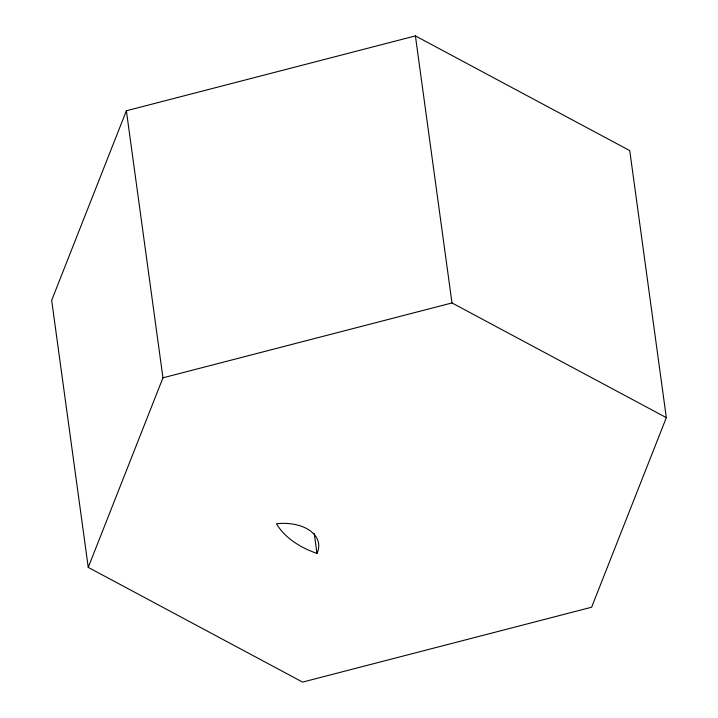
<?xml version="1.0" encoding="UTF-8"?>
<svg xmlns="http://www.w3.org/2000/svg" width="718" height="718" viewBox="0 0 718 718"><rect width="100%" height="100%" fill="white"/><g stroke="black" fill="none" stroke-linecap="round" stroke-linejoin="round"><path stroke-width="1.08" d="M126.377 110.778L51.669 300.357L88.251 567.391L302.592 682.1L591.623 607.222L666.331 417.643L629.749 150.609L415.408 35.9L126.377 110.778L162.959 377.812L88.251 567.391M162.959 377.812L451.99 302.942L666.331 417.643M415.408 35.9L451.99 302.942M314.251 533.492L316.988 553.425A107.772 67.241 -7.8 0 1 276.43 523.754A40.782 25.444 -7.8 0 1 316.988 553.425"/></g></svg>
